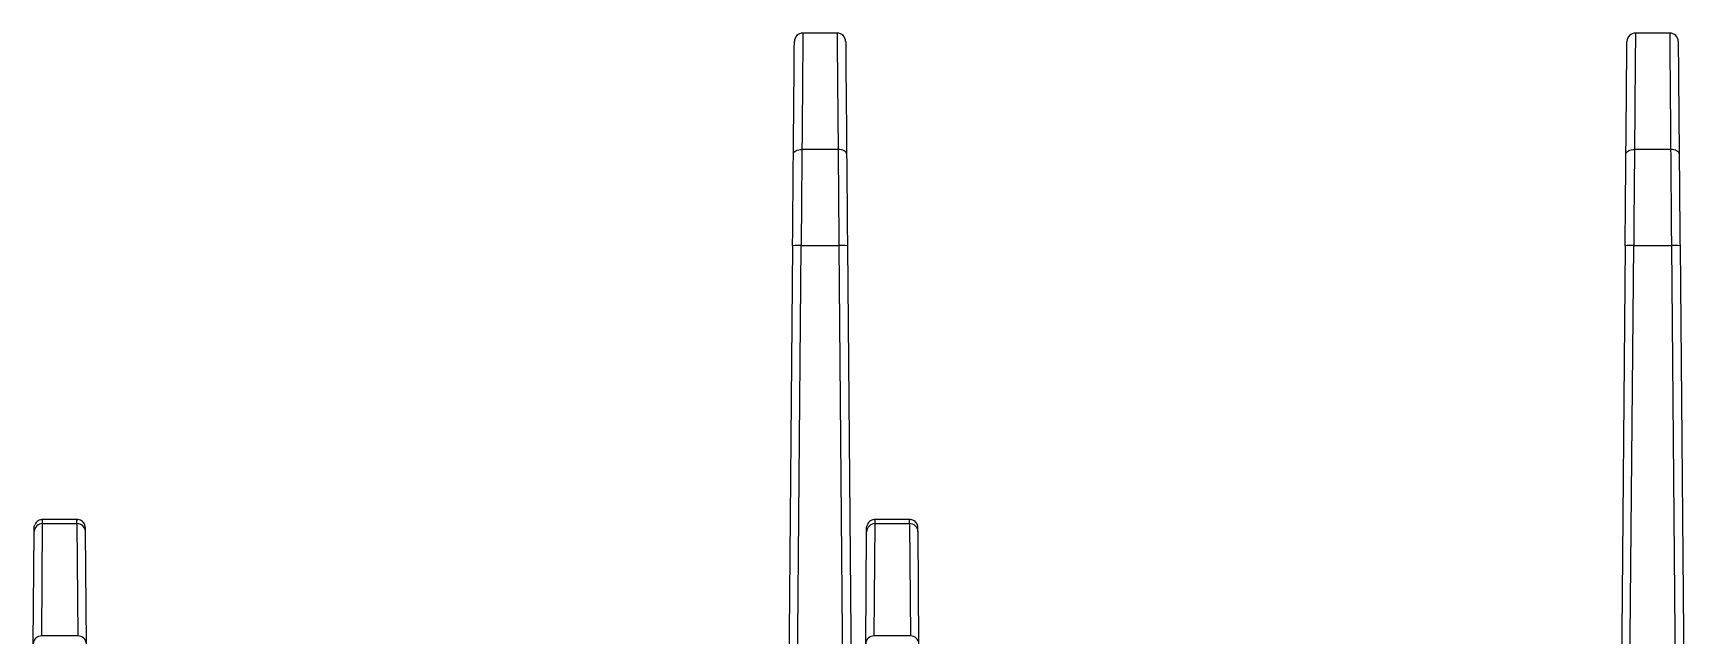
# Model space of a CAD drawing. Header units: inches. Extents: x 897.4 to 914.4, y -8.5 to 2.5.
# Drawn here: x 902.422 to 904.334, y -4.745 to -4.049 of the extents above; entities that cross this region are included whole.
import ezdxf

# ---------------------------------------------------------------- set-up
doc = ezdxf.new("R2010")
doc.units = ezdxf.units.IN
doc.header["$LTSCALE"] = 4
doc.header["$MEASUREMENT"] = 0
doc.layers.get('0').update_dxf_attribs({"linetype": 'CONTINUOUS'})

msp = doc.modelspace()

# ---------------------------------------------------------------- linework, layer by layer
for p, q in [((903.3494, -4.0493), (903.31, -4.0493)), ((904.3094, -4.0493), (904.2699, -4.0493)), ((903.3506, -4.1835), (903.3089, -4.1835)), ((904.3105, -4.1835), (904.2688, -4.1835)), ((903.2981, -4.2946), (903.2916, -5.0376)), ((903.3013, -5.0531), (903.3079, -4.2945)), ((903.3079, -4.2945), (903.3515, -4.2945)), ((903.3515, -4.2945), (903.3621, -5.5104)), ((903.3613, -4.2946), (903.3739, -5.7302)), ((904.258, -4.2946), (904.2516, -5.0376)), ((904.2613, -5.0531), (904.2679, -4.2945)), ((904.2679, -4.2945), (904.3114, -4.2945)), ((904.3114, -4.2945), (904.322, -5.5104)), ((904.3213, -4.2946), (904.3338, -5.7302)), ((902.4224, -4.7538), (902.4236, -4.6243)), ((902.432, -4.6105), (902.4335, -4.6104)), ((902.4323, -4.7446), (902.4334, -4.6151)), ((902.4334, -4.6109), (902.4335, -4.6104)), ((902.4334, -4.6151), (902.4334, -4.6109)), ((902.4334, -4.6151), (902.4729, -4.6151)), ((902.4728, -4.6104), (902.4335, -4.6104)), ((902.4728, -4.6104), (902.4739, -4.6104)), ((902.4728, -4.6117), (902.4728, -4.6104)), ((902.4729, -4.6151), (902.474, -4.7446)), ((902.4838, -4.7538), (902.4827, -4.6243)), ((903.3824, -4.7538), (903.3835, -4.6243)), ((903.392, -4.6105), (903.3934, -4.6104)), ((903.3922, -4.7446), (903.3934, -4.6151)), ((903.3934, -4.6109), (903.3934, -4.6104)), ((903.4328, -4.6104), (903.3934, -4.6104)), ((903.3934, -4.6151), (903.3934, -4.6109)), ((903.3934, -4.6151), (903.4328, -4.6151)), ((903.4328, -4.6104), (903.4338, -4.6104)), ((903.4328, -4.6117), (903.4328, -4.6104)), ((903.4328, -4.6151), (903.4339, -4.7446)), ((903.4438, -4.7538), (903.4427, -4.6243)), ((902.474, -4.7446), (902.4323, -4.7446)), ((903.4339, -4.7446), (903.3922, -4.7446))]:
    msp.add_line(p, q)
at = {"flags": 128}
for points in [[(903.299, -4.1886), (903.2992, -4.1876), (903.2998, -4.1867), (903.3007, -4.1858), (903.3019, -4.185), (903.3034, -4.1843), (903.3051, -4.1839), (903.307, -4.1836), (903.3089, -4.1835)], [(903.3604, -4.1886), (903.3602, -4.1876), (903.3596, -4.1867), (903.3587, -4.1858), (903.3575, -4.185), (903.356, -4.1843), (903.3543, -4.1839), (903.3525, -4.1836), (903.3506, -4.1835)], [(904.259, -4.1886), (904.2592, -4.1876), (904.2597, -4.1867), (904.2606, -4.1858), (904.2619, -4.185), (904.2634, -4.1843), (904.2651, -4.1839), (904.2669, -4.1836), (904.2688, -4.1835)], [(904.3203, -4.1886), (904.3202, -4.1876), (904.3196, -4.1867), (904.3187, -4.1858), (904.3174, -4.185), (904.316, -4.1843), (904.3143, -4.1839), (904.3124, -4.1836), (904.3105, -4.1835)], [(902.4236, -4.6201), (902.4238, -4.6182), (902.4244, -4.6164)], [(903.3835, -4.6201), (903.3838, -4.6182), (903.3843, -4.6164)]]:
    msp.add_lwpolyline(points, dxfattribs=at)
for centre, radius, start, end in [((903.31, -4.0592), 0.00984, 90, 179.5), ((903.3494, -4.0592), 0.00984, 0.5, 90), ((904.2699, -4.0592), 0.00984, 90, 179.5), ((904.3094, -4.0592), 0.00984, 0.5, 90), ((903.3043, -4.4356), 0.1412, 88.5028, 92.4979), ((903.3552, -4.4356), 0.1412, 87.5021, 91.4972), ((904.2642, -4.4356), 0.1412, 88.5028, 92.4979), ((904.3151, -4.4356), 0.1412, 87.5021, 91.4972), ((902.4331, -4.6247), 0.00955, 88.2273, 177.6865), ((902.4732, -4.6247), 0.00955, 2.3135, 91.7727), ((902.4728, -4.6202), 0.00984, 0.5, 41.9856), ((903.3931, -4.6247), 0.00955, 88.2273, 177.6865), ((903.4331, -4.6247), 0.00955, 2.3135, 91.7727), ((903.4328, -4.6202), 0.00984, 0.5, 41.9856), ((902.432, -4.7542), 0.00955, 88.2271, 177.686), ((902.4743, -4.7542), 0.00955, 2.314, 91.7729), ((903.3919, -4.7542), 0.00955, 88.2271, 177.686), ((903.4342, -4.7542), 0.00955, 2.314, 91.7729)]:
    msp.add_arc(centre, radius, start, end)
for points, knots in [([(903.31, -4.0493), (903.31, -4.0494), (903.31, -4.0495), (903.31, -4.0501), (903.31, -4.0512), (903.31, -4.0527), (903.31, -4.0547), (903.3099, -4.0571), (903.3099, -4.06), (903.3099, -4.0634), (903.3098, -4.0673), (903.3098, -4.0716), (903.3098, -4.0765), (903.3097, -4.0818), (903.3097, -4.0876), (903.3096, -4.094), (903.3096, -4.1008), (903.3095, -4.1081), (903.3094, -4.1159), (903.3094, -4.1242), (903.3093, -4.1329), (903.3092, -4.1421), (903.3091, -4.1518), (903.3091, -4.1619), (903.309, -4.1725), (903.3089, -4.1798), (903.3089, -4.1835)], [0, 0, 0, 0, 0.037868, 0.076065, 0.114594, 0.153452, 0.192641, 0.23216, 0.27201, 0.31219, 0.3527, 0.393541, 0.434712, 0.476213, 0.518045, 0.560207, 0.6027, 0.645523, 0.688676, 0.73216, 0.775974, 0.820118, 0.864593, 0.909398, 0.954534, 1, 1, 1, 1]), ([(903.3494, -4.0493), (903.3494, -4.0493), (903.3495, -4.0524), (903.3496, -4.0645), (903.3496, -4.0735), (903.3498, -4.0968), (903.35, -4.1111), (903.3502, -4.1443), (903.3504, -4.1631), (903.3506, -4.1835)], [0, 0, 0, 0, 0.25, 0.25, 0.5, 0.5, 0.75, 0.75, 1, 1, 1, 1]), ([(904.2699, -4.0493), (904.2699, -4.0494), (904.2699, -4.0495), (904.2699, -4.0501), (904.2699, -4.0512), (904.2699, -4.0527), (904.2699, -4.0547), (904.2699, -4.0571), (904.2698, -4.06), (904.2698, -4.0634), (904.2698, -4.0673), (904.2697, -4.0716), (904.2697, -4.0765), (904.2697, -4.0818), (904.2696, -4.0876), (904.2696, -4.094), (904.2695, -4.1008), (904.2694, -4.1081), (904.2694, -4.1159), (904.2693, -4.1242), (904.2692, -4.1329), (904.2692, -4.1421), (904.2691, -4.1518), (904.269, -4.1619), (904.2689, -4.1725), (904.2688, -4.1798), (904.2688, -4.1835)], [0, 0, 0, 0, 0.037868, 0.076065, 0.114594, 0.153452, 0.192641, 0.23216, 0.27201, 0.31219, 0.3527, 0.393541, 0.434712, 0.476213, 0.518045, 0.560207, 0.6027, 0.645523, 0.688676, 0.73216, 0.775974, 0.820118, 0.864593, 0.909398, 0.954534, 1, 1, 1, 1]), ([(904.3094, -4.0493), (904.3094, -4.0493), (904.3094, -4.0524), (904.3095, -4.0645), (904.3096, -4.0735), (904.3098, -4.0968), (904.3099, -4.1111), (904.3102, -4.1443), (904.3103, -4.1631), (904.3105, -4.1835)], [0, 0, 0, 0, 0.25, 0.25, 0.5, 0.5, 0.75, 0.75, 1, 1, 1, 1]), ([(903.299, -4.1886), (903.2991, -4.1859), (903.2991, -4.1804), (903.2992, -4.1723), (903.2992, -4.1645), (903.2993, -4.1569), (903.2994, -4.1496), (903.2994, -4.1424), (903.2995, -4.1295), (903.2997, -4.1121), (903.2999, -4.093), (903.3, -4.0778), (903.3001, -4.0687), (903.3001, -4.0637), (903.3001, -4.0611), (903.3002, -4.0594), (903.3002, -4.0592), (903.3002, -4.0591)], [0, 0, 0, 0, 0.035248, 0.070388, 0.105464, 0.140521, 0.175603, 0.210755, 0.246021, 0.372981, 0.500017, 0.626976, 0.75401, 0.815613, 0.876986, 0.938369, 1, 1, 1, 1]), ([(903.3593, -4.0591), (903.3593, -4.0591), (903.3593, -4.0592), (903.3593, -4.0597), (903.3593, -4.0606), (903.3593, -4.0618), (903.3593, -4.0634), (903.3593, -4.0653), (903.3594, -4.0695), (903.3594, -4.0778), (903.3596, -4.093), (903.3597, -4.1121), (903.3599, -4.1311), (903.3601, -4.1477), (903.3602, -4.1606), (903.3603, -4.1742), (903.3604, -4.1838), (903.3604, -4.1886)], [0, 0, 0, 0, 0.035247, 0.070387, 0.105462, 0.140517, 0.175599, 0.21075, 0.246016, 0.372974, 0.500009, 0.626969, 0.754005, 0.815609, 0.876983, 0.938367, 1, 1, 1, 1]), ([(904.259, -4.1886), (904.259, -4.1859), (904.259, -4.1804), (904.2591, -4.1723), (904.2592, -4.1645), (904.2592, -4.1569), (904.2593, -4.1496), (904.2594, -4.1424), (904.2595, -4.1295), (904.2596, -4.1121), (904.2598, -4.093), (904.2599, -4.0778), (904.26, -4.0687), (904.2601, -4.0637), (904.2601, -4.0611), (904.2601, -4.0594), (904.2601, -4.0592), (904.2601, -4.0591)], [0, 0, 0, 0, 0.035248, 0.070388, 0.105464, 0.140521, 0.175603, 0.210755, 0.246021, 0.372981, 0.500017, 0.626976, 0.75401, 0.815613, 0.876986, 0.938369, 1, 1, 1, 1]), ([(904.3192, -4.0591), (904.3192, -4.0591), (904.3192, -4.0592), (904.3192, -4.0597), (904.3192, -4.0606), (904.3192, -4.0618), (904.3193, -4.0634), (904.3193, -4.0653), (904.3193, -4.0695), (904.3194, -4.0778), (904.3195, -4.093), (904.3197, -4.1121), (904.3198, -4.1311), (904.32, -4.1477), (904.3201, -4.1606), (904.3202, -4.1742), (904.3203, -4.1838), (904.3203, -4.1886)], [0, 0, 0, 0, 0.035247, 0.070387, 0.105462, 0.140517, 0.175599, 0.21075, 0.246016, 0.372974, 0.500009, 0.626969, 0.754005, 0.815609, 0.876983, 0.938367, 1, 1, 1, 1]), ([(903.3089, -4.1835), (903.3087, -4.2001), (903.3086, -4.218), (903.3083, -4.2555), (903.3081, -4.275), (903.3079, -4.2945)], [0, 0, 0, 0, 0.5, 0.5, 1, 1, 1, 1]), ([(904.2688, -4.1835), (904.2687, -4.2001), (904.2685, -4.218), (904.2682, -4.2555), (904.268, -4.275), (904.2679, -4.2945)], [0, 0, 0, 0, 0.5, 0.5, 1, 1, 1, 1]), ([(903.2981, -4.2946), (903.2981, -4.2915), (903.2982, -4.2852), (903.2983, -4.2759), (903.2983, -4.2667), (903.2984, -4.2576), (903.2985, -4.2485), (903.2986, -4.238), (903.2987, -4.2261), (903.2988, -4.2132), (903.2989, -4.2006), (903.299, -4.1926), (903.299, -4.1886)], [0, 0, 0, 0, 0.083595, 0.16686, 0.249965, 0.333081, 0.416378, 0.500027, 0.625272, 0.749966, 0.874683, 1, 1, 1, 1]), ([(903.3604, -4.1886), (903.3604, -4.1913), (903.3605, -4.1966), (903.3605, -4.2048), (903.3606, -4.2132), (903.3607, -4.2218), (903.3608, -4.2306), (903.3609, -4.2409), (903.361, -4.253), (903.3611, -4.2667), (903.3612, -4.2806), (903.3613, -4.2899), (903.3613, -4.2946)], [0, 0, 0, 0, 0.083594, 0.166858, 0.249963, 0.333079, 0.416376, 0.500024, 0.62527, 0.749963, 0.874682, 1, 1, 1, 1]), ([(904.258, -4.2946), (904.2581, -4.2915), (904.2581, -4.2852), (904.2582, -4.2759), (904.2583, -4.2667), (904.2584, -4.2576), (904.2584, -4.2485), (904.2585, -4.238), (904.2586, -4.2261), (904.2588, -4.2132), (904.2589, -4.2006), (904.2589, -4.1926), (904.259, -4.1886)], [0, 0, 0, 0, 0.083595, 0.16686, 0.249965, 0.333081, 0.416378, 0.500027, 0.625272, 0.749966, 0.874683, 1, 1, 1, 1]), ([(904.3203, -4.1886), (904.3204, -4.1913), (904.3204, -4.1966), (904.3205, -4.2048), (904.3206, -4.2132), (904.3206, -4.2218), (904.3207, -4.2306), (904.3208, -4.2409), (904.3209, -4.253), (904.321, -4.2667), (904.3212, -4.2806), (904.3212, -4.2899), (904.3213, -4.2946)], [0, 0, 0, 0, 0.083594, 0.166858, 0.249963, 0.333079, 0.416376, 0.500024, 0.62527, 0.749963, 0.874682, 1, 1, 1, 1]), ([(902.4236, -4.6243), (902.4236, -4.6238), (902.4236, -4.6227), (902.4236, -4.6216), (902.4236, -4.6207), (902.4236, -4.6202), (902.4236, -4.6202), (902.4236, -4.6201)], [0, 0, 0, 0, 0.200983, 0.400493, 0.599508, 0.799018, 1, 1, 1, 1]), ([(902.4335, -4.6104), (902.4325, -4.6105), (902.4307, -4.6106), (902.428, -4.6119), (902.4257, -4.6138), (902.4248, -4.6156), (902.4243, -4.6165)], [0, 0, 0, 0, 0.235572, 0.487221, 0.745729, 1, 1, 1, 1]), ([(902.482, -4.6165), (902.4815, -4.6156), (902.4806, -4.6138), (902.4783, -4.6119), (902.4756, -4.6106), (902.4737, -4.6105), (902.4728, -4.6104)], [0, 0, 0, 0, 0.254271, 0.512779, 0.764428, 1, 1, 1, 1]), ([(903.3835, -4.6243), (903.3835, -4.6238), (903.3835, -4.6227), (903.3835, -4.6216), (903.3835, -4.6207), (903.3835, -4.6202), (903.3835, -4.6202), (903.3835, -4.6201)], [0, 0, 0, 0, 0.200983, 0.400493, 0.599508, 0.799018, 1, 1, 1, 1]), ([(903.3934, -4.6104), (903.3925, -4.6105), (903.3906, -4.6106), (903.3879, -4.6119), (903.3856, -4.6138), (903.3847, -4.6156), (903.3843, -4.6165)], [0, 0, 0, 0, 0.235572, 0.487221, 0.745729, 1, 1, 1, 1]), ([(903.4419, -4.6165), (903.4414, -4.6156), (903.4405, -4.6138), (903.4382, -4.6119), (903.4356, -4.6106), (903.4337, -4.6105), (903.4328, -4.6104)], [0, 0, 0, 0, 0.254271, 0.512779, 0.764428, 1, 1, 1, 1])]:
    msp.add_open_spline(points, degree=3, knots=knots)
for points in [[(903.3506, -4.1835), (903.3508, -4.2167), (903.3512, -4.2554), (903.3515, -4.2945)], [(904.3105, -4.1835), (904.3108, -4.2167), (904.3111, -4.2554), (904.3114, -4.2945)], [(902.4729, -4.6151), (902.4729, -4.612), (902.4728, -4.6104), (902.4728, -4.6104)], [(902.4827, -4.6243), (902.4827, -4.6215), (902.4827, -4.6201), (902.4827, -4.6201)], [(903.4328, -4.6151), (903.4328, -4.612), (903.4328, -4.6104), (903.4328, -4.6104)], [(903.4427, -4.6243), (903.4426, -4.6215), (903.4426, -4.6201), (903.4426, -4.6201)]]:
    msp.add_open_spline(points, degree=3)

doc.saveas('drawing.dxf')
